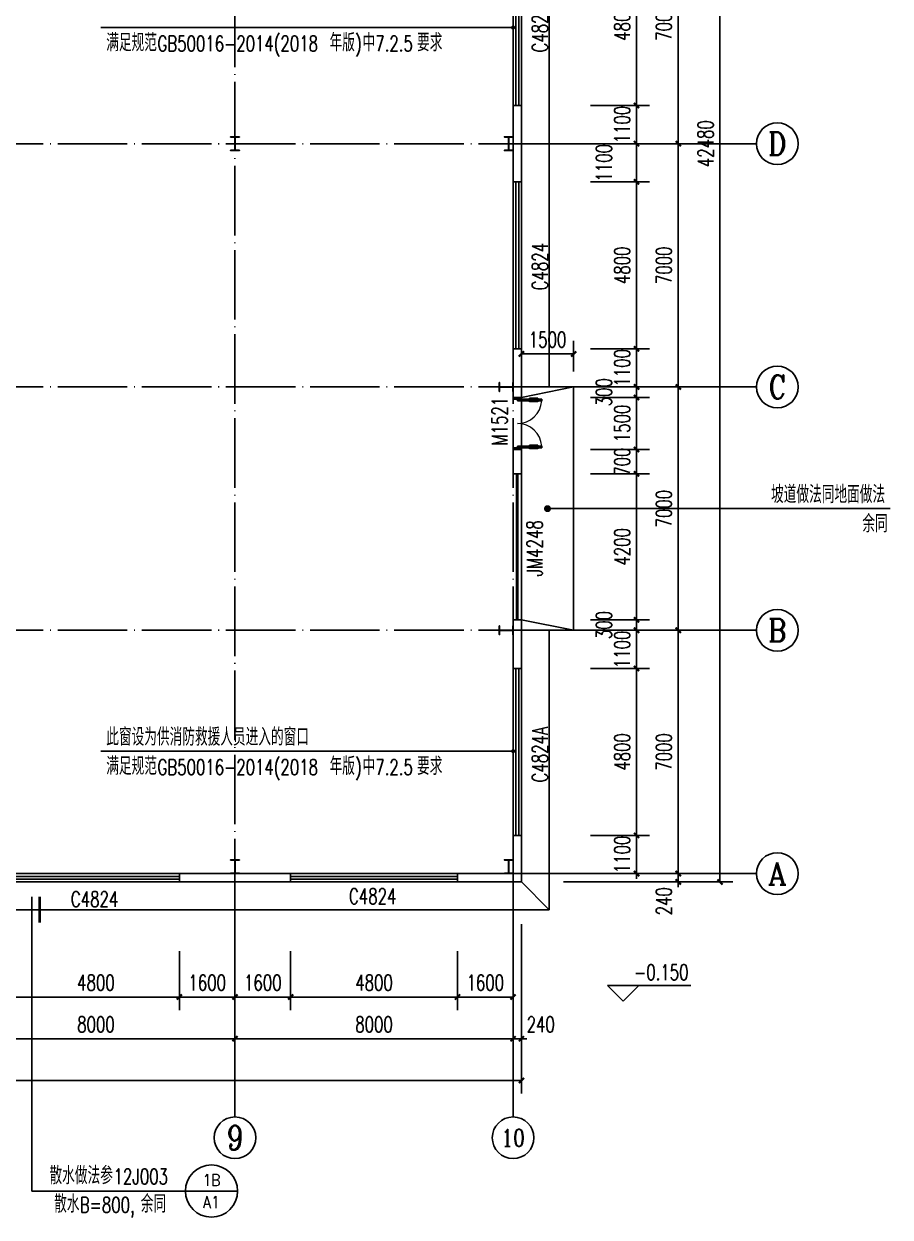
# Model space of a CAD drawing. Extents: x 170967 to 297117, y -33682 to 593582.
# Drawn here: x 251193 to 276111, y 425794 to 460124 of the extents above; entities that cross this region are included whole.
import ezdxf
from ezdxf.enums import TextEntityAlignment as Align

# ---------------------------------------------------------------- set-up
doc = ezdxf.new("R2010")
doc.units = 0
doc.header["$LTSCALE"] = 1000
doc.header["$MEASUREMENT"] = 0
doc.linetypes.add('DASH', pattern=[0.35, 0.25, -0.1])
doc.linetypes.add('DOTE', pattern=[2.42, 2, -0.2, 0.02, -0.2])
doc.layers.get('Defpoints').update_dxf_attribs({"color": 250})
for name, color, linetype in [('0 - 梁柱', 3, 'Continuous'), ('AXIS', 171, 'Continuous'), ('AXIS_TEXT', 7, 'Continuous'), ('DIM_ELEV', 171, 'Continuous'), ('DIM_IDEN', 150, 'Continuous'), ('DIM_LEAD', 171, 'Continuous'), ('DOTE', 14, 'DOTE'), ('GROUND', 150, 'Continuous'), ('PUB_DIM', 171, 'Continuous'), ('PUB_TEXT', 7, 'Continuous'), ('STAIR', 3, 'Continuous'), ('WALL-PARAPET', 6, 'Continuous'), ('WINDOW', 140, 'Continuous'), ('WINDOW_TEXT', 7, 'Continuous')]:
    doc.layers.add(name, color=color, linetype=linetype)
doc.styles.add('_TCH_AXIS', font='COMPLEX', dxfattribs={"bigfont": 'GBCBIG'})
doc.styles.add('_TCH_DIM', font='SIMPLEX', dxfattribs={"bigfont": 'GBCBIG'})
doc.styles.add('_TCH_DIM_T3', font='SIMPLEX', dxfattribs={"width": 0.705882, "bigfont": 'GBCBIG'})
doc.styles.add('_TCH_LABEL', font='COMPLEX', dxfattribs={"bigfont": 'GBCBIG'})
doc.styles.add('_TCH_WINDOW', font='SIMPLEX', dxfattribs={"bigfont": 'GBCBIG'})
doc.styles.add('COMPLEX', font='COMPLEX')
doc.dimstyles.new('_TCH_ARCH&&150', dxfattribs={"dimtxt": 446.25, "dimasz": 150, "dimexe": 375, "dimexo": 450, "dimgap": 189.375, "dimtad": 1, "dimdec": 0, "dimzin": 0, "dimdsep": 46, "dimtxsty": '_TCH_DIM_T3', "dimblk": 'ARCHTICK', "dimcen": 0.09, "dimclrt": 7, "dimazin": 2, "dimtfac": 1, "dimtdec": 0, "dimtix": 1, "dimtmove": 2, "dimatfit": 3, "dimfxl": 0, "dimtolj": 1, "dimtzin": 0, "dimarcsym": 0})

# ---------------------------------------------------------------- blocks, each defined once
blk = doc.blocks.new('A$C670E4FA6')
at = {"layer": '0 - 梁柱'}
h = blk.add_hatch(color=256, dxfattribs=at)
h.paths.add_polyline_path([(125, 0), (0, 0), (0, 12), (120, 12), (120, 200), (125, 200)])
h.paths.add_polyline_path([(250, 0), (125, 0), (125, 200), (130, 200), (130, 12), (250, 12)])
h.paths.add_polyline_path([(250, 388), (130, 388), (130, 200), (125, 200), (125, 400), (250, 400)])
h.paths.add_polyline_path([(125, 200), (120, 200), (120, 388), (0, 388), (0, 400), (125, 400)])
blk.add_lwpolyline([(0, 400), (0, 388), (120, 388), (120, 12), (0, 12), (0, 0), (250, 0), (250, 12), (130, 12), (130, 388), (250, 388), (250, 400)], close=True, dxfattribs=at)
blk = doc.blocks.new('$DorLib2D$00000213')
at = {"color": 0, "linetype": 'DASH', "const_width": 0.02}
blk.add_lwpolyline([(0.5, 0), (-0.5, 0)], dxfattribs=at)
blk = doc.blocks.new('$DorLib2D$00000011')
for p, q in [((-0.467, 0.471), (-0.467, -0.062)), ((-0.467, 0.471), (-0.433, 0.471)), ((-0.433, 0.471), (-0.433, 0.004)), ((0.433, 0.471), (0.433, 0.004)), ((0.467, 0.471), (0.433, 0.471)), ((0.467, 0.471), (0.467, -0.062)), ((-0.483, 0.396), (-0.467, 0.396)), ((-0.483, 0.235), (-0.467, 0.235)), ((-0.417, 0.396), (-0.433, 0.396)), ((-0.417, 0.235), (-0.433, 0.235)), ((0.417, 0.396), (0.433, 0.396)), ((0.417, 0.235), (0.433, 0.235)), ((0.483, 0.396), (0.467, 0.396)), ((0.483, 0.235), (0.467, 0.235)), ((-0.5, 0.004), (-0.433, 0.004)), ((-0.5, 0.004), (-0.5, -0.062)), ((0.5, 0.004), (0.433, 0.004)), ((0.5, 0.004), (0.5, -0.062)), ((-0.5, -0.062), (-0.467, -0.062)), ((0.5, -0.062), (0.467, -0.062))]:
    blk.add_line(p, q)
at = {"lineweight": 13}
for p, q in [((-0.483, 0.396), (-0.483, 0.235)), ((-0.417, 0.396), (-0.417, 0.235)), ((0.417, 0.396), (0.417, 0.235)), ((0.483, 0.396), (0.483, 0.235))]:
    blk.add_line(p, q, dxfattribs=at)
for centre, start, end in [((-0.467, 0.004), 0, 85.904), ((0.467, 0.004), 94.096, 180)]:
    blk.add_arc(centre, 0.467, start, end, dxfattribs=at)
blk = doc.blocks.new('$TCHSYS$WIN2D')
for p, q in [((-0.5, 0.5), (0.5, 0.5)), ((-0.5, 0.5), (-0.5, -0.5)), ((0.5, 0.5), (0.5, -0.5)), ((0.5, 0.1667), (-0.5, 0.1667)), ((0.5, -0.1667), (-0.5, -0.1667)), ((-0.5, -0.5), (0.5, -0.5))]:
    blk.add_line(p, q)
blk = doc.blocks.new('_AXISO')
blk.add_circle((0, 0), 0.5)
at = {"layer": 'AXIS_TEXT', "style": 'COMPLEX', "width": 1.041667}
blk.add_attdef('A', text='', height=0.56, dxfattribs=at).set_placement((-0.25, -0.28), (0.25, -0.28), align=Align.FIT)
blk = doc.blocks.new('_ArchTick')
at = {"color": 0, "linetype": 'ByBlock', "const_width": 0.4}
blk.add_lwpolyline([(-0.5, -0.5), (0.5, 0.5)], dxfattribs=at)
blk = doc.blocks.new('*D57')
at = {"layer": 'AXIS', "color": 0, "lineweight": -2}
for p, q in [((193026, 434227), (193026, 429352)), ((265506, 434227), (265506, 429352)), ((193026, 429727), (265506, 429727))]:
    blk.add_line(p, q, dxfattribs=at)
at = {"layer": 'Defpoints', "color": 0}
for p in [(193026, 434677), (265506, 434677), (265506, 429727)]:
    blk.add_point(p, dxfattribs=at)
at = {"layer": 'AXIS', "color": 0, "lineweight": -2, "xscale": 150, "yscale": 150, "zscale": 150, "rotation": 180}
blk.add_blockref('_ArchTick', (193026, 429727), dxfattribs=at)
at = {"layer": 'AXIS', "color": 0, "lineweight": -2, "xscale": 150, "yscale": 150, "zscale": 150}
blk.add_blockref('_ArchTick', (265506, 429727), dxfattribs=at)
at = {"layer": 'AXIS', "color": 7, "insert": (229266, 430140), "char_height": 446.2, "attachment_point": 5, "style": '_TCH_DIM_T3'}
blk.add_mtext('\\A1;72480', dxfattribs=at)
blk = doc.blocks.new('*D66')
at = {"layer": 'AXIS', "color": 0, "lineweight": -2}
for p, q in [((249266, 434227), (249266, 430552)), ((257266, 434227), (257266, 430552)), ((249266, 430927), (257266, 430927))]:
    blk.add_line(p, q, dxfattribs=at)
at = {"layer": 'Defpoints', "color": 0}
for p in [(249266, 434677), (257266, 434677), (257266, 430927)]:
    blk.add_point(p, dxfattribs=at)
at = {"layer": 'AXIS', "color": 0, "lineweight": -2, "xscale": 150, "yscale": 150, "zscale": 150, "rotation": 180}
blk.add_blockref('_ArchTick', (249266, 430927), dxfattribs=at)
at = {"layer": 'AXIS', "color": 0, "lineweight": -2, "xscale": 150, "yscale": 150, "zscale": 150}
blk.add_blockref('_ArchTick', (257266, 430927), dxfattribs=at)
at = {"layer": 'AXIS', "color": 7, "insert": (253266, 431340), "char_height": 446.2, "attachment_point": 5, "style": '_TCH_DIM_T3'}
blk.add_mtext('\\A1;8000', dxfattribs=at)
blk = doc.blocks.new('*D67')
at = {"layer": 'AXIS', "color": 0, "lineweight": -2}
for p, q in [((257266, 434227), (257266, 430552)), ((265266, 434227), (265266, 430552)), ((257266, 430927), (265266, 430927))]:
    blk.add_line(p, q, dxfattribs=at)
at = {"layer": 'Defpoints', "color": 0}
for p in [(257266, 434677), (265266, 434677), (265266, 430927)]:
    blk.add_point(p, dxfattribs=at)
at = {"layer": 'AXIS', "color": 0, "lineweight": -2, "xscale": 150, "yscale": 150, "zscale": 150, "rotation": 180}
blk.add_blockref('_ArchTick', (257266, 430927), dxfattribs=at)
at = {"layer": 'AXIS', "color": 0, "lineweight": -2, "xscale": 150, "yscale": 150, "zscale": 150}
blk.add_blockref('_ArchTick', (265266, 430927), dxfattribs=at)
at = {"layer": 'AXIS', "color": 7, "insert": (261266, 431340), "char_height": 446.2, "attachment_point": 5, "style": '_TCH_DIM_T3'}
blk.add_mtext('\\A1;8000', dxfattribs=at)
blk = doc.blocks.new('*D68')
at = {"layer": 'AXIS', "color": 0, "lineweight": -2}
for p, q in [((265266, 434227), (265266, 430552)), ((265506, 434227), (265506, 430552)), ((265266, 430927), (265116, 430927)), ((265266, 430927), (265506, 430927)), ((265506, 430927), (265656, 430927))]:
    blk.add_line(p, q, dxfattribs=at)
at = {"layer": 'Defpoints', "color": 0}
for p in [(265266, 434677), (265506, 434677), (265506, 430927)]:
    blk.add_point(p, dxfattribs=at)
at = {"layer": 'AXIS', "color": 0, "lineweight": -2, "xscale": 150, "yscale": 150, "zscale": 150}
blk.add_blockref('_ArchTick', (265266, 430927), dxfattribs=at)
at = {"layer": 'AXIS', "color": 0, "lineweight": -2, "xscale": 150, "yscale": 150, "zscale": 150, "rotation": 180}
blk.add_blockref('_ArchTick', (265506, 430927), dxfattribs=at)
at = {"layer": 'AXIS', "color": 7, "insert": (266061, 431340), "char_height": 446.2, "attachment_point": 5, "style": '_TCH_DIM_T3'}
blk.add_mtext('\\A1;240', dxfattribs=at)
blk = doc.blocks.new('*D92')
at = {"layer": 'AXIS', "color": 0, "lineweight": -2}
for p, q in [((266716, 477917), (271591, 477917)), ((271216, 435437), (271216, 477917)), ((266716, 435437), (271591, 435437))]:
    blk.add_line(p, q, dxfattribs=at)
at = {"layer": 'Defpoints', "color": 0}
for p in [(266266, 477917), (271216, 477917), (266266, 435437)]:
    blk.add_point(p, dxfattribs=at)
at = {"layer": 'AXIS', "color": 0, "lineweight": -2, "xscale": 150, "yscale": 150, "zscale": 150}
for p, rotation in [((271216, 477917), 90), ((271216, 435437), 270)]:
    blk.add_blockref('_ArchTick', p, dxfattribs=dict(at, rotation=rotation))
at = {"layer": 'AXIS', "color": 7, "insert": (270803, 456677), "char_height": 446.2, "attachment_point": 5, "rotation": 90, "style": '_TCH_DIM_T3'}
blk.add_mtext('\\A1;42480', dxfattribs=at)
blk = doc.blocks.new('*D93')
at = {"layer": 'AXIS', "color": 0, "lineweight": -2}
for p, q in [((266716, 435677), (270391, 435677)), ((270016, 435677), (270016, 435827)), ((270016, 435437), (270016, 435677)), ((266716, 435437), (270391, 435437)), ((270016, 435437), (270016, 435287))]:
    blk.add_line(p, q, dxfattribs=at)
at = {"layer": 'Defpoints', "color": 0}
for p in [(266266, 435677), (270016, 435677), (266266, 435437)]:
    blk.add_point(p, dxfattribs=at)
at = {"layer": 'AXIS', "color": 0, "lineweight": -2, "xscale": 150, "yscale": 150, "zscale": 150}
for p, rotation in [((270016, 435677), 270), ((270016, 435437), 90)]:
    blk.add_blockref('_ArchTick', p, dxfattribs=dict(at, rotation=rotation))
at = {"layer": 'AXIS', "color": 7, "insert": (269603, 434882), "char_height": 446.2, "attachment_point": 5, "rotation": 90, "style": '_TCH_DIM_T3'}
blk.add_mtext('\\A1;240', dxfattribs=at)
blk = doc.blocks.new('*D94')
at = {"layer": 'AXIS', "color": 0, "lineweight": -2}
for p, q in [((266716, 442677), (270391, 442677)), ((270016, 435677), (270016, 442677)), ((266716, 435677), (270391, 435677))]:
    blk.add_line(p, q, dxfattribs=at)
at = {"layer": 'Defpoints', "color": 0}
for p in [(266266, 442677), (270016, 442677), (266266, 435677)]:
    blk.add_point(p, dxfattribs=at)
at = {"layer": 'AXIS', "color": 0, "lineweight": -2, "xscale": 150, "yscale": 150, "zscale": 150}
for p, rotation in [((270016, 442677), 90), ((270016, 435677), 270)]:
    blk.add_blockref('_ArchTick', p, dxfattribs=dict(at, rotation=rotation))
at = {"layer": 'AXIS', "color": 7, "insert": (269603, 439177), "char_height": 446.2, "attachment_point": 5, "rotation": 90, "style": '_TCH_DIM_T3'}
blk.add_mtext('\\A1;7000', dxfattribs=at)
blk = doc.blocks.new('*D95')
at = {"layer": 'AXIS', "color": 0, "lineweight": -2}
for p, q in [((266716, 449677), (270391, 449677)), ((270016, 442677), (270016, 449677)), ((266716, 442677), (270391, 442677))]:
    blk.add_line(p, q, dxfattribs=at)
at = {"layer": 'Defpoints', "color": 0}
for p in [(266266, 449677), (270016, 449677), (266266, 442677)]:
    blk.add_point(p, dxfattribs=at)
at = {"layer": 'AXIS', "color": 0, "lineweight": -2, "xscale": 150, "yscale": 150, "zscale": 150}
for p, rotation in [((270016, 449677), 90), ((270016, 442677), 270)]:
    blk.add_blockref('_ArchTick', p, dxfattribs=dict(at, rotation=rotation))
at = {"layer": 'AXIS', "color": 7, "insert": (269603, 446177), "char_height": 446.2, "attachment_point": 5, "rotation": 90, "style": '_TCH_DIM_T3'}
blk.add_mtext('\\A1;7000', dxfattribs=at)
blk = doc.blocks.new('*D96')
at = {"layer": 'AXIS', "color": 0, "lineweight": -2}
for p, q in [((266716, 456677), (270391, 456677)), ((270016, 449677), (270016, 456677)), ((266716, 449677), (270391, 449677))]:
    blk.add_line(p, q, dxfattribs=at)
at = {"layer": 'Defpoints', "color": 0}
for p in [(266266, 456677), (270016, 456677), (266266, 449677)]:
    blk.add_point(p, dxfattribs=at)
at = {"layer": 'AXIS', "color": 0, "lineweight": -2, "xscale": 150, "yscale": 150, "zscale": 150}
for p, rotation in [((270016, 456677), 90), ((270016, 449677), 270)]:
    blk.add_blockref('_ArchTick', p, dxfattribs=dict(at, rotation=rotation))
at = {"layer": 'AXIS', "color": 7, "insert": (269603, 453177), "char_height": 446.2, "attachment_point": 5, "rotation": 90, "style": '_TCH_DIM_T3'}
blk.add_mtext('\\A1;7000', dxfattribs=at)
blk = doc.blocks.new('*D97')
at = {"layer": 'AXIS', "color": 0, "lineweight": -2}
for p, q in [((266716, 463677), (270391, 463677)), ((270016, 456677), (270016, 463677)), ((266716, 456677), (270391, 456677))]:
    blk.add_line(p, q, dxfattribs=at)
at = {"layer": 'Defpoints', "color": 0}
for p in [(266266, 463677), (270016, 463677), (266266, 456677)]:
    blk.add_point(p, dxfattribs=at)
at = {"layer": 'AXIS', "color": 0, "lineweight": -2, "xscale": 150, "yscale": 150, "zscale": 150}
for p, rotation in [((270016, 463677), 90), ((270016, 456677), 270)]:
    blk.add_blockref('_ArchTick', p, dxfattribs=dict(at, rotation=rotation))
at = {"layer": 'AXIS', "color": 7, "insert": (269603, 460177), "char_height": 446.2, "attachment_point": 5, "rotation": 90, "style": '_TCH_DIM_T3'}
blk.add_mtext('\\A1;7000', dxfattribs=at)
blk = doc.blocks.new('*D132')
at = {"layer": 'Defpoints', "color": 0}
for p in [(263666, 433897), (265266, 433897), (265266, 432127)]:
    blk.add_point(p, dxfattribs=at)
at = {"layer": 'PUB_DIM', "color": 0, "lineweight": -2}
for p, q in [((263666, 433447), (263666, 431752)), ((265266, 433447), (265266, 431752)), ((263666, 432127), (265266, 432127))]:
    blk.add_line(p, q, dxfattribs=at)
at = {"layer": 'PUB_DIM', "color": 0, "lineweight": -2, "xscale": 150, "yscale": 150, "zscale": 150, "rotation": 180}
blk.add_blockref('_ArchTick', (263666, 432127), dxfattribs=at)
at = {"layer": 'PUB_DIM', "color": 0, "lineweight": -2, "xscale": 150, "yscale": 150, "zscale": 150}
blk.add_blockref('_ArchTick', (265266, 432127), dxfattribs=at)
at = {"layer": 'PUB_DIM', "color": 7, "insert": (264466, 432540), "char_height": 446.2, "attachment_point": 5, "style": '_TCH_DIM_T3'}
blk.add_mtext('\\A1;1600', dxfattribs=at)
blk = doc.blocks.new('*D133')
at = {"layer": 'Defpoints', "color": 0}
for p in [(258866, 433897), (263666, 433897), (263666, 432127)]:
    blk.add_point(p, dxfattribs=at)
at = {"layer": 'PUB_DIM', "color": 0, "lineweight": -2}
for p, q in [((258866, 433447), (258866, 431752)), ((263666, 433447), (263666, 431752)), ((258866, 432127), (263666, 432127))]:
    blk.add_line(p, q, dxfattribs=at)
at = {"layer": 'PUB_DIM', "color": 0, "lineweight": -2, "xscale": 150, "yscale": 150, "zscale": 150, "rotation": 180}
blk.add_blockref('_ArchTick', (258866, 432127), dxfattribs=at)
at = {"layer": 'PUB_DIM', "color": 0, "lineweight": -2, "xscale": 150, "yscale": 150, "zscale": 150}
blk.add_blockref('_ArchTick', (263666, 432127), dxfattribs=at)
at = {"layer": 'PUB_DIM', "color": 7, "insert": (261266, 432540), "char_height": 446.2, "attachment_point": 5, "style": '_TCH_DIM_T3'}
blk.add_mtext('\\A1;4800', dxfattribs=at)
blk = doc.blocks.new('*D134')
at = {"layer": 'Defpoints', "color": 0}
for p in [(257266, 433897), (258866, 433897), (258866, 432127)]:
    blk.add_point(p, dxfattribs=at)
at = {"layer": 'PUB_DIM', "color": 0, "lineweight": -2}
for p, q in [((257266, 433447), (257266, 431752)), ((258866, 433447), (258866, 431752)), ((257266, 432127), (258866, 432127))]:
    blk.add_line(p, q, dxfattribs=at)
at = {"layer": 'PUB_DIM', "color": 0, "lineweight": -2, "xscale": 150, "yscale": 150, "zscale": 150, "rotation": 180}
blk.add_blockref('_ArchTick', (257266, 432127), dxfattribs=at)
at = {"layer": 'PUB_DIM', "color": 0, "lineweight": -2, "xscale": 150, "yscale": 150, "zscale": 150}
blk.add_blockref('_ArchTick', (258866, 432127), dxfattribs=at)
at = {"layer": 'PUB_DIM', "color": 7, "insert": (258066, 432540), "char_height": 446.2, "attachment_point": 5, "style": '_TCH_DIM_T3'}
blk.add_mtext('\\A1;1600', dxfattribs=at)
blk = doc.blocks.new('*D135')
at = {"layer": 'Defpoints', "color": 0}
for p in [(255666, 433897), (257266, 433897), (257266, 432127)]:
    blk.add_point(p, dxfattribs=at)
at = {"layer": 'PUB_DIM', "color": 0, "lineweight": -2}
for p, q in [((255666, 433447), (255666, 431752)), ((257266, 433447), (257266, 431752)), ((255666, 432127), (257266, 432127))]:
    blk.add_line(p, q, dxfattribs=at)
at = {"layer": 'PUB_DIM', "color": 0, "lineweight": -2, "xscale": 150, "yscale": 150, "zscale": 150, "rotation": 180}
blk.add_blockref('_ArchTick', (255666, 432127), dxfattribs=at)
at = {"layer": 'PUB_DIM', "color": 0, "lineweight": -2, "xscale": 150, "yscale": 150, "zscale": 150}
blk.add_blockref('_ArchTick', (257266, 432127), dxfattribs=at)
at = {"layer": 'PUB_DIM', "color": 7, "insert": (256466, 432540), "char_height": 446.2, "attachment_point": 5, "style": '_TCH_DIM_T3'}
blk.add_mtext('\\A1;1600', dxfattribs=at)
blk = doc.blocks.new('*D136')
at = {"layer": 'Defpoints', "color": 0}
for p in [(250866, 433897), (255666, 433897), (255666, 432127)]:
    blk.add_point(p, dxfattribs=at)
at = {"layer": 'PUB_DIM', "color": 0, "lineweight": -2}
for p, q in [((250866, 433447), (250866, 431752)), ((255666, 433447), (255666, 431752)), ((250866, 432127), (255666, 432127))]:
    blk.add_line(p, q, dxfattribs=at)
at = {"layer": 'PUB_DIM', "color": 0, "lineweight": -2, "xscale": 150, "yscale": 150, "zscale": 150, "rotation": 180}
blk.add_blockref('_ArchTick', (250866, 432127), dxfattribs=at)
at = {"layer": 'PUB_DIM', "color": 0, "lineweight": -2, "xscale": 150, "yscale": 150, "zscale": 150}
blk.add_blockref('_ArchTick', (255666, 432127), dxfattribs=at)
at = {"layer": 'PUB_DIM', "color": 7, "insert": (253266, 432540), "char_height": 446.2, "attachment_point": 5, "style": '_TCH_DIM_T3'}
blk.add_mtext('\\A1;4800', dxfattribs=at)
blk = doc.blocks.new('*D166')
at = {"layer": 'Defpoints', "color": 0}
for p in [(267046, 462577), (268816, 462577), (267046, 457777)]:
    blk.add_point(p, dxfattribs=at)
at = {"layer": 'PUB_DIM', "color": 0, "lineweight": -2}
for p, q in [((267496, 462577), (269191, 462577)), ((268816, 457777), (268816, 462577)), ((267496, 457777), (269191, 457777))]:
    blk.add_line(p, q, dxfattribs=at)
at = {"layer": 'PUB_DIM', "color": 0, "lineweight": -2, "xscale": 150, "yscale": 150, "zscale": 150}
for p, rotation in [((268816, 462577), 90), ((268816, 457777), 270)]:
    blk.add_blockref('_ArchTick', p, dxfattribs=dict(at, rotation=rotation))
at = {"layer": 'PUB_DIM', "color": 7, "insert": (268403, 460177), "char_height": 446.2, "attachment_point": 5, "rotation": 90, "style": '_TCH_DIM_T3'}
blk.add_mtext('\\A1;4800', dxfattribs=at)
blk = doc.blocks.new('*D167')
at = {"layer": 'Defpoints', "color": 0}
for p in [(267046, 457777), (268816, 457777), (267046, 456677)]:
    blk.add_point(p, dxfattribs=at)
at = {"layer": 'PUB_DIM', "color": 0, "lineweight": -2}
for p, q in [((267496, 457777), (269191, 457777)), ((268816, 457777), (268816, 457927)), ((268816, 456677), (268816, 457777)), ((267496, 456677), (269191, 456677)), ((268816, 456677), (268816, 456527))]:
    blk.add_line(p, q, dxfattribs=at)
at = {"layer": 'PUB_DIM', "color": 0, "lineweight": -2, "xscale": 150, "yscale": 150, "zscale": 150}
for p, rotation in [((268816, 457777), 270), ((268816, 456677), 90)]:
    blk.add_blockref('_ArchTick', p, dxfattribs=dict(at, rotation=rotation))
at = {"layer": 'PUB_DIM', "color": 7, "insert": (268403, 457227), "char_height": 446.2, "attachment_point": 5, "rotation": 90, "style": '_TCH_DIM_T3'}
blk.add_mtext('\\A1;1100', dxfattribs=at)
blk = doc.blocks.new('*D168')
at = {"layer": 'Defpoints', "color": 0}
for p in [(267046, 456677), (268816, 456677), (267046, 455577)]:
    blk.add_point(p, dxfattribs=at)
at = {"layer": 'PUB_DIM', "color": 0, "lineweight": -2}
for p, q in [((267496, 456677), (269191, 456677)), ((268816, 455577), (268816, 456677)), ((267496, 455577), (269191, 455577))]:
    blk.add_line(p, q, dxfattribs=at)
at = {"layer": 'PUB_DIM', "color": 0, "lineweight": -2, "xscale": 150, "yscale": 150, "zscale": 150}
for p, rotation in [((268816, 456677), 90), ((268816, 455577), 270)]:
    blk.add_blockref('_ArchTick', p, dxfattribs=dict(at, rotation=rotation))
at = {"layer": 'PUB_DIM', "color": 7, "insert": (267878, 456127), "char_height": 446.2, "attachment_point": 5, "rotation": 90, "style": '_TCH_DIM_T3'}
blk.add_mtext('\\A1;1100', dxfattribs=at)
blk = doc.blocks.new('*D169')
at = {"layer": 'Defpoints', "color": 0}
for p in [(267046, 455577), (268816, 455577), (267046, 450777)]:
    blk.add_point(p, dxfattribs=at)
at = {"layer": 'PUB_DIM', "color": 0, "lineweight": -2}
for p, q in [((267496, 455577), (269191, 455577)), ((268816, 450777), (268816, 455577)), ((267496, 450777), (269191, 450777))]:
    blk.add_line(p, q, dxfattribs=at)
at = {"layer": 'PUB_DIM', "color": 0, "lineweight": -2, "xscale": 150, "yscale": 150, "zscale": 150}
for p, rotation in [((268816, 455577), 90), ((268816, 450777), 270)]:
    blk.add_blockref('_ArchTick', p, dxfattribs=dict(at, rotation=rotation))
at = {"layer": 'PUB_DIM', "color": 7, "insert": (268403, 453177), "char_height": 446.2, "attachment_point": 5, "rotation": 90, "style": '_TCH_DIM_T3'}
blk.add_mtext('\\A1;4800', dxfattribs=at)
blk = doc.blocks.new('*D170')
at = {"layer": 'Defpoints', "color": 0}
for p in [(267046, 450777), (268816, 450777), (267046, 449677)]:
    blk.add_point(p, dxfattribs=at)
at = {"layer": 'PUB_DIM', "color": 0, "lineweight": -2}
for p, q in [((267496, 450777), (269191, 450777)), ((268816, 450777), (268816, 450927)), ((268816, 449677), (268816, 450777)), ((267496, 449677), (269191, 449677)), ((268816, 449677), (268816, 449527))]:
    blk.add_line(p, q, dxfattribs=at)
at = {"layer": 'PUB_DIM', "color": 0, "lineweight": -2, "xscale": 150, "yscale": 150, "zscale": 150}
for p, rotation in [((268816, 450777), 270), ((268816, 449677), 90)]:
    blk.add_blockref('_ArchTick', p, dxfattribs=dict(at, rotation=rotation))
at = {"layer": 'PUB_DIM', "color": 7, "insert": (268403, 450227), "char_height": 446.2, "attachment_point": 5, "rotation": 90, "style": '_TCH_DIM_T3'}
blk.add_mtext('\\A1;1100', dxfattribs=at)
blk = doc.blocks.new('*D171')
at = {"layer": 'Defpoints', "color": 0}
for p in [(267046, 449677), (268816, 449677), (267046, 449377)]:
    blk.add_point(p, dxfattribs=at)
at = {"layer": 'PUB_DIM', "color": 0, "lineweight": -2}
for p, q in [((268816, 449677), (268816, 449827)), ((267496, 449677), (269191, 449677)), ((268816, 449377), (268816, 449677)), ((267496, 449377), (269191, 449377)), ((268816, 449377), (268816, 449227))]:
    blk.add_line(p, q, dxfattribs=at)
at = {"layer": 'PUB_DIM', "color": 0, "lineweight": -2, "xscale": 150, "yscale": 150, "zscale": 150}
for p, rotation in [((268816, 449677), 270), ((268816, 449377), 90)]:
    blk.add_blockref('_ArchTick', p, dxfattribs=dict(at, rotation=rotation))
at = {"layer": 'PUB_DIM', "color": 7, "insert": (267878, 449527), "char_height": 446.2, "attachment_point": 5, "rotation": 90, "style": '_TCH_DIM_T3'}
blk.add_mtext('\\A1;300', dxfattribs=at)
blk = doc.blocks.new('*D172')
at = {"layer": 'Defpoints', "color": 0}
for p in [(267046, 449377), (268816, 449377), (267046, 447877)]:
    blk.add_point(p, dxfattribs=at)
at = {"layer": 'PUB_DIM', "color": 0, "lineweight": -2}
for p, q in [((267496, 449377), (269191, 449377)), ((268816, 447877), (268816, 449377)), ((267496, 447877), (269191, 447877))]:
    blk.add_line(p, q, dxfattribs=at)
at = {"layer": 'PUB_DIM', "color": 0, "lineweight": -2, "xscale": 150, "yscale": 150, "zscale": 150}
for p, rotation in [((268816, 449377), 90), ((268816, 447877), 270)]:
    blk.add_blockref('_ArchTick', p, dxfattribs=dict(at, rotation=rotation))
at = {"layer": 'PUB_DIM', "color": 7, "insert": (268403, 448627), "char_height": 446.2, "attachment_point": 5, "rotation": 90, "style": '_TCH_DIM_T3'}
blk.add_mtext('\\A1;1500', dxfattribs=at)
blk = doc.blocks.new('*D173')
at = {"layer": 'Defpoints', "color": 0}
for p in [(267046, 447877), (268816, 447877), (267046, 447177)]:
    blk.add_point(p, dxfattribs=at)
at = {"layer": 'PUB_DIM', "color": 0, "lineweight": -2}
for p, q in [((268816, 447877), (268816, 448027)), ((267496, 447877), (269191, 447877)), ((268816, 447177), (268816, 447877)), ((267496, 447177), (269191, 447177)), ((268816, 447177), (268816, 447027))]:
    blk.add_line(p, q, dxfattribs=at)
at = {"layer": 'PUB_DIM', "color": 0, "lineweight": -2, "xscale": 150, "yscale": 150, "zscale": 150}
for p, rotation in [((268816, 447877), 270), ((268816, 447177), 90)]:
    blk.add_blockref('_ArchTick', p, dxfattribs=dict(at, rotation=rotation))
at = {"layer": 'PUB_DIM', "color": 7, "insert": (268403, 447527), "char_height": 446.2, "attachment_point": 5, "rotation": 90, "style": '_TCH_DIM_T3'}
blk.add_mtext('\\A1;700', dxfattribs=at)
blk = doc.blocks.new('*D174')
at = {"layer": 'Defpoints', "color": 0}
for p in [(267046, 447177), (268816, 447177), (267046, 442977)]:
    blk.add_point(p, dxfattribs=at)
at = {"layer": 'PUB_DIM', "color": 0, "lineweight": -2}
for p, q in [((267496, 447177), (269191, 447177)), ((268816, 442977), (268816, 447177)), ((267496, 442977), (269191, 442977))]:
    blk.add_line(p, q, dxfattribs=at)
at = {"layer": 'PUB_DIM', "color": 0, "lineweight": -2, "xscale": 150, "yscale": 150, "zscale": 150}
for p, rotation in [((268816, 447177), 90), ((268816, 442977), 270)]:
    blk.add_blockref('_ArchTick', p, dxfattribs=dict(at, rotation=rotation))
at = {"layer": 'PUB_DIM', "color": 7, "insert": (268403, 445077), "char_height": 446.2, "attachment_point": 5, "rotation": 90, "style": '_TCH_DIM_T3'}
blk.add_mtext('\\A1;4200', dxfattribs=at)
blk = doc.blocks.new('*D175')
at = {"layer": 'Defpoints', "color": 0}
for p in [(267046, 442977), (268816, 442977), (267046, 442677)]:
    blk.add_point(p, dxfattribs=at)
at = {"layer": 'PUB_DIM', "color": 0, "lineweight": -2}
for p, q in [((267496, 442977), (269191, 442977)), ((268816, 442977), (268816, 443127)), ((268816, 442677), (268816, 442977)), ((267496, 442677), (269191, 442677)), ((268816, 442677), (268816, 442527))]:
    blk.add_line(p, q, dxfattribs=at)
at = {"layer": 'PUB_DIM', "color": 0, "lineweight": -2, "xscale": 150, "yscale": 150, "zscale": 150}
for p, rotation in [((268816, 442977), 270), ((268816, 442677), 90)]:
    blk.add_blockref('_ArchTick', p, dxfattribs=dict(at, rotation=rotation))
at = {"layer": 'PUB_DIM', "color": 7, "insert": (267878, 442827), "char_height": 446.2, "attachment_point": 5, "rotation": 90, "style": '_TCH_DIM_T3'}
blk.add_mtext('\\A1;300', dxfattribs=at)
blk = doc.blocks.new('*D176')
at = {"layer": 'Defpoints', "color": 0}
for p in [(267046, 442677), (268816, 442677), (267046, 441577)]:
    blk.add_point(p, dxfattribs=at)
at = {"layer": 'PUB_DIM', "color": 0, "lineweight": -2}
for p, q in [((267496, 442677), (269191, 442677)), ((268816, 442677), (268816, 442827)), ((268816, 441577), (268816, 442677)), ((267496, 441577), (269191, 441577)), ((268816, 441577), (268816, 441427))]:
    blk.add_line(p, q, dxfattribs=at)
at = {"layer": 'PUB_DIM', "color": 0, "lineweight": -2, "xscale": 150, "yscale": 150, "zscale": 150}
for p, rotation in [((268816, 442677), 270), ((268816, 441577), 90)]:
    blk.add_blockref('_ArchTick', p, dxfattribs=dict(at, rotation=rotation))
at = {"layer": 'PUB_DIM', "color": 7, "insert": (268403, 442127), "char_height": 446.2, "attachment_point": 5, "rotation": 90, "style": '_TCH_DIM_T3'}
blk.add_mtext('\\A1;1100', dxfattribs=at)
blk = doc.blocks.new('*D177')
at = {"layer": 'Defpoints', "color": 0}
for p in [(267046, 441577), (268816, 441577), (267046, 436777)]:
    blk.add_point(p, dxfattribs=at)
at = {"layer": 'PUB_DIM', "color": 0, "lineweight": -2}
for p, q in [((267496, 441577), (269191, 441577)), ((268816, 436777), (268816, 441577)), ((267496, 436777), (269191, 436777))]:
    blk.add_line(p, q, dxfattribs=at)
at = {"layer": 'PUB_DIM', "color": 0, "lineweight": -2, "xscale": 150, "yscale": 150, "zscale": 150}
for p, rotation in [((268816, 441577), 90), ((268816, 436777), 270)]:
    blk.add_blockref('_ArchTick', p, dxfattribs=dict(at, rotation=rotation))
at = {"layer": 'PUB_DIM', "color": 7, "insert": (268403, 439177), "char_height": 446.2, "attachment_point": 5, "rotation": 90, "style": '_TCH_DIM_T3'}
blk.add_mtext('\\A1;4800', dxfattribs=at)
blk = doc.blocks.new('*D178')
at = {"layer": 'Defpoints', "color": 0}
for p in [(267046, 436777), (268816, 436777), (267046, 435677)]:
    blk.add_point(p, dxfattribs=at)
at = {"layer": 'PUB_DIM', "color": 0, "lineweight": -2}
for p, q in [((267496, 436777), (269191, 436777)), ((268816, 436777), (268816, 436927)), ((268816, 435677), (268816, 436777)), ((267496, 435677), (269191, 435677)), ((268816, 435677), (268816, 435527))]:
    blk.add_line(p, q, dxfattribs=at)
at = {"layer": 'PUB_DIM', "color": 0, "lineweight": -2, "xscale": 150, "yscale": 150, "zscale": 150}
for p, rotation in [((268816, 436777), 270), ((268816, 435677), 90)]:
    blk.add_blockref('_ArchTick', p, dxfattribs=dict(at, rotation=rotation))
at = {"layer": 'PUB_DIM', "color": 7, "insert": (268403, 436227), "char_height": 446.2, "attachment_point": 5, "rotation": 90, "style": '_TCH_DIM_T3'}
blk.add_mtext('\\A1;1100', dxfattribs=at)
blk = doc.blocks.new('*D297')
at = {"layer": 'Defpoints', "color": 0}
for p in [(267006, 450627), (265506, 449677), (267006, 449677)]:
    blk.add_point(p, dxfattribs=at)
at = {"layer": 'PUB_DIM', "color": 0, "lineweight": -2}
for p, q in [((265506, 450127), (265506, 451002)), ((267006, 450127), (267006, 451002)), ((265506, 450627), (267006, 450627))]:
    blk.add_line(p, q, dxfattribs=at)
at = {"layer": 'PUB_DIM', "color": 0, "lineweight": -2, "xscale": 150, "yscale": 150, "zscale": 150, "rotation": 180}
blk.add_blockref('_ArchTick', (265506, 450627), dxfattribs=at)
at = {"layer": 'PUB_DIM', "color": 0, "lineweight": -2, "xscale": 150, "yscale": 150, "zscale": 150}
blk.add_blockref('_ArchTick', (267006, 450627), dxfattribs=at)
at = {"layer": 'PUB_DIM', "color": 7, "insert": (266256, 451040), "char_height": 446.2, "attachment_point": 5, "style": '_TCH_DIM_T3'}
blk.add_mtext('\\A1;1500', dxfattribs=at)

msp = doc.modelspace()

# ---------------------------------------------------------------- linework, layer by layer
at = {"layer": 'AXIS'}
for p, q in [((266265.9, 456677), (272265.9, 456677)), ((266265.9, 449677), (272265.9, 449677)), ((266265.9, 442677), (272265.9, 442677)), ((266265.9, 435677), (272265.9, 435677)), ((257265.9, 434677), (257265.9, 428677)), ((265265.9, 434677), (265265.9, 428677))]:
    msp.add_line(p, q, dxfattribs=at)
at = {"layer": 'DIM_ELEV'}
for p, q in [((268431.2, 432008.3), (267981.2, 432458.3)), ((267981.2, 432458.3), (270380.7, 432458.3)), ((268431.2, 432008.3), (268881.2, 432458.3))]:
    msp.add_line(p, q, dxfattribs=at)
at = {"layer": 'DIM_IDEN'}
for p, q in [((251423.7, 435012), (251423.7, 426543.9)), ((251423.7, 426543.9), (255839.4, 426543.9)), ((257339.4, 426543.9), (255839.4, 426543.9))]:
    msp.add_line(p, q, dxfattribs=at)
at = {"layer": 'DIM_IDEN', "const_width": 75}
msp.add_lwpolyline([(251648.7, 435012), (251648.7, 434262)], dxfattribs=at)
at = {"layer": 'DIM_IDEN'}
msp.add_circle((256589.4, 426543.9), 750, dxfattribs=at)
at = {"layer": 'DIM_LEAD'}
for p, q in [((263404.3, 460016.5), (253404.3, 460016.5)), ((265265.9, 460016.5), (263404.3, 460016.5)), ((266255.9, 446177), (272511.2, 446177)), ((272511.2, 446177), (276111, 446177)), ((263404.3, 439199.6), (253404.3, 439199.6)), ((265265.9, 439199.6), (263404.3, 439199.6))]:
    msp.add_line(p, q, dxfattribs=at)
for points, const_width in [([(265295.9, 460016.5, 1), (265235.9, 460016.5, 1)], 60), ([(266205.9, 446177, 1), (266305.9, 446177, 1)], 100), ([(265295.9, 439199.6, 1), (265235.9, 439199.6, 1)], 60)]:
    msp.add_lwpolyline(points, format="xyb", close=True, dxfattribs=dict(at, const_width=const_width))
at = {"layer": 'DOTE'}
for p, q in [((257265.9, 434677), (257265.9, 478677)), ((265265.9, 434677), (265265.9, 478677)), ((266265.9, 456677), (192265.9, 456677)), ((266265.9, 449677), (192265.9, 449677)), ((266265.9, 442677), (192265.9, 442677)), ((266265.9, 435677), (192265.9, 435677))]:
    msp.add_line(p, q, dxfattribs=at)
at = {"layer": 'GROUND'}
for p, q in [((265505.9, 449677), (265505.9, 463677)), ((266305.9, 449677), (266305.9, 463677)), ((265505.9, 435437), (265505.9, 442677)), ((266305.9, 434637), (266305.9, 442677)), ((193025.9, 435437), (265505.9, 435437)), ((265505.9, 435437), (266305.9, 434637)), ((192225.9, 434637), (266305.9, 434637))]:
    msp.add_line(p, q, dxfattribs=at)
at = {"layer": 'STAIR'}
for p, q in [((267005.9, 449677), (265505.9, 449677)), ((265505.9, 442677), (265505.9, 449677)), ((265505.9, 449377), (267005.9, 449677)), ((267005.9, 442677), (267005.9, 449677)), ((265505.9, 442977), (267005.9, 442677)), ((267005.9, 442677), (265505.9, 442677))]:
    msp.add_line(p, q, dxfattribs=at)
at = {"layer": 'WALL-PARAPET'}
for p, q in [((265265.9, 457777), (265265.9, 455577)), ((265505.9, 457777), (265265.9, 457777)), ((265505.9, 455577), (265505.9, 457777)), ((265265.9, 455577), (265505.9, 455577)), ((265265.9, 450777), (265265.9, 449377)), ((265505.9, 450777), (265265.9, 450777)), ((265505.9, 449377), (265505.9, 450777)), ((265265.9, 449377), (265505.9, 449377)), ((265265.9, 447877), (265265.9, 447177)), ((265505.9, 447877), (265265.9, 447877)), ((265505.9, 447177), (265505.9, 447877)), ((265265.9, 447177), (265505.9, 447177)), ((265265.9, 442977), (265265.9, 441577)), ((265505.9, 442977), (265265.9, 442977)), ((265505.9, 441577), (265505.9, 442977)), ((265265.9, 441577), (265505.9, 441577)), ((265505.9, 436777), (265265.9, 436777)), ((265265.9, 436777), (265265.9, 435677)), ((265505.9, 435437), (265505.9, 436777)), ((258865.9, 435677), (255665.9, 435677)), ((255665.9, 435677), (255665.9, 435437)), ((258865.9, 435437), (258865.9, 435677)), ((265265.9, 435677), (263665.9, 435677)), ((263665.9, 435677), (263665.9, 435437)), ((255665.9, 435437), (258865.9, 435437)), ((263665.9, 435437), (265505.9, 435437))]:
    msp.add_line(p, q, dxfattribs=at)
at = {"layer": 'WINDOW'}
for p, q in [((265505.9, 449377), (265505.9, 447877)), ((265505.9, 447177), (265505.9, 442977))]:
    msp.add_line(p, q, dxfattribs=at)

# ---------------------------------------------------------------- block references
at = {"layer": '0 - 梁柱', "xscale": -1}
for p in [(257390.9, 456477), (265265.9, 456477), (257390.9, 435677), (265265.9, 435677)]:
    msp.add_blockref('A$C670E4FA6', p, dxfattribs=at)
at = {"layer": '0 - 梁柱', "xscale": -1, "rotation": 90}
for p in [(265265.9, 449802), (265265.9, 442802)]:
    msp.add_blockref('A$C670E4FA6', p, dxfattribs=at)
at = {"layer": 'AXIS'}
ref = msp.add_blockref('_AXISO', (272865.9, 456677), dxfattribs=dict(at, xscale=1200, yscale=1200, zscale=1200))
ref.add_attrib('A', 'D', dxfattribs={"layer": 'AXIS_TEXT', "height": 652.9, "style": '_TCH_AXIS'}).set_placement((272601.7, 456350.6), (273130.2, 456350.6), align=Align.FIT)
ref = msp.add_blockref('_AXISO', (272865.9, 449677), dxfattribs=dict(at, xscale=1200, yscale=1200, zscale=1200))
ref.add_attrib('A', 'C', dxfattribs={"layer": 'AXIS_TEXT', "height": 683.5, "style": '_TCH_AXIS'}).set_placement((272621.8, 449335.3), (273110, 449335.3), align=Align.FIT)
ref = msp.add_blockref('_AXISO', (272865.9, 442677), dxfattribs=dict(at, xscale=1200, yscale=1200, zscale=1200))
ref.add_attrib('A', 'B', dxfattribs={"layer": 'AXIS_TEXT', "height": 652.9, "style": '_TCH_AXIS'}).set_placement((272601.7, 442350.6), (273130.2, 442350.6), align=Align.FIT)
ref = msp.add_blockref('_AXISO', (272865.9, 435677), dxfattribs=dict(at, xscale=1200, yscale=1200, zscale=1200))
ref.add_attrib('A', 'A', dxfattribs={"layer": 'AXIS_TEXT', "height": 637.8, "style": '_TCH_AXIS'}).set_placement((272592.6, 435358.1), (273139.3, 435358.1), align=Align.FIT)
ref = msp.add_blockref('_AXISO', (257265.9, 428077), dxfattribs=dict(at, xscale=1200, yscale=1200, zscale=1200))
ref.add_attrib('A', '9', dxfattribs={"layer": 'AXIS_TEXT', "height": 698.9, "style": '_TCH_AXIS'}).set_placement((257032.9, 427727.6), (257498.9, 427727.6), align=Align.FIT)
ref = msp.add_blockref('_AXISO', (265265.9, 428077), dxfattribs=dict(at, xscale=1200, yscale=1200, zscale=1200))
ref.add_attrib('A', '10', dxfattribs={"layer": 'AXIS_TEXT', "height": 492.67, "style": '_TCH_AXIS'}).set_placement((264925.7, 427830.7), (265606.1, 427830.7), align=Align.FIT)
at = {"layer": 'WINDOW'}
ref = msp.add_blockref('$TCHSYS$WIN2D', (265385.9, 460177), dxfattribs=dict(at, xscale=4800, yscale=-240, zscale=4800, rotation=270))
ref.add_attrib('A', 'C4824A', (266261.5, 459299.5), dxfattribs={"layer": 'WINDOW_TEXT', "height": 446.25, "rotation": 90, "style": '_TCH_WINDOW', "width": 0.705882})
ref = msp.add_blockref('$TCHSYS$WIN2D', (265385.9, 453177), dxfattribs=dict(at, xscale=4800, yscale=-240, zscale=4800, rotation=270))
ref.add_attrib('A', 'C4824', (266261.5, 452457), dxfattribs={"layer": 'WINDOW_TEXT', "height": 446.25, "rotation": 90, "style": '_TCH_WINDOW', "width": 0.705882})
ref = msp.add_blockref('$DorLib2D$00000011', (265385.9, 448627), dxfattribs=dict(at, xscale=1500, yscale=1500, zscale=1500, rotation=270))
ref.add_attrib('A', 'M1521', (265101.8, 447989.5), dxfattribs={"layer": 'WINDOW_TEXT', "height": 446.25, "rotation": 90, "style": '_TCH_WINDOW', "width": 0.705882})
ref = msp.add_blockref('$DorLib2D$00000213', (265385.9, 445077), dxfattribs=dict(at, xscale=-4200, yscale=-4200, zscale=-4200, rotation=270))
ref.add_attrib('A', 'JM4248', (266108.2, 444222), dxfattribs={"layer": 'WINDOW_TEXT', "height": 446.25, "rotation": 90, "style": '_TCH_WINDOW', "width": 0.705882})
ref = msp.add_blockref('$TCHSYS$WIN2D', (265385.9, 439177), dxfattribs=dict(at, xscale=4800, yscale=-240, zscale=4800, rotation=270))
ref.add_attrib('A', 'C4824A', (266261.5, 438299.5), dxfattribs={"layer": 'WINDOW_TEXT', "height": 446.25, "rotation": 90, "style": '_TCH_WINDOW', "width": 0.705882})
ref = msp.add_blockref('$TCHSYS$WIN2D', (253265.9, 435557), dxfattribs=dict(at, xscale=4800, yscale=-240, zscale=4800, rotation=179.9999999999999))
ref.add_attrib('A', 'C4824', (252545.9, 434719.6), dxfattribs={"layer": 'WINDOW_TEXT', "height": 446.25, "rotation": 360, "style": '_TCH_WINDOW', "width": 0.705882})
ref = msp.add_blockref('$TCHSYS$WIN2D', (261265.9, 435557), dxfattribs=dict(at, xscale=4800, yscale=-240, zscale=4800, rotation=179.9999999999999))
ref.add_attrib('A', 'C4824', (260545.9, 434801.4), dxfattribs={"layer": 'WINDOW_TEXT', "height": 446.25, "rotation": 360, "style": '_TCH_WINDOW', "width": 0.705882})

# ---------------------------------------------------------------- texts
at = {"layer": 'PUB_TEXT'}
for s, height, style, p in [('满足规范', 506.38, '_TCH_DIM', (253561.8, 459334)), ('年版', 506.38, '_TCH_DIM', (259986.2, 459334)), ('中', 506.4, '_TCH_DIM', (260933.5, 459334)), ('要求', 506.38, '_TCH_DIM', (262502.1, 459334)), ('坡道做法同地面做法', 506.38, '_TCH_LABEL', (272686.2, 446334.5)), ('余同', 506.38, '_TCH_LABEL', (275311.2, 445494.5)), ('此窗设为供消防救援人员进入的窗口', 506.383, '_TCH_DIM', (253561.8, 439357.1)), ('满足规范', 506.38, '_TCH_DIM', (253561.8, 438517.1)), ('年版', 506.38, '_TCH_DIM', (259986.2, 438517.1)), ('中', 506.4, '_TCH_DIM', (260933.5, 438517.1)), ('要求', 506.38, '_TCH_DIM', (262502.1, 438517.1)), ('散水做法参', 506.38, '_TCH_LABEL', (251930, 426740.5)), ('散水', 506.38, '_TCH_LABEL', (252064.3, 425922.9)), ('余同', 506.38, '_TCH_LABEL', (254556.5, 425922.9))]:
    msp.add_text(s, height=height, dxfattribs=dict(at, style=style)).set_placement(p)
at = {"layer": 'PUB_TEXT', "width": 0.705882}
for s, height, style, p in [('GB50016-2014(2018', 446.25, '_TCH_DIM', (255036.2, 459334)), (')', 446.2, '_TCH_DIM', (260723.5, 459334)), ('7.2.5', 446.25, '_TCH_DIM', (261302.1, 459334)), ('GB50016-2014(2018', 446.25, '_TCH_DIM', (255036.2, 438517.1)), (')', 446.2, '_TCH_DIM', (260723.5, 438517.1)), ('7.2.5', 446.25, '_TCH_DIM', (261302.1, 438517.1)), ('-0.150', 446.25, '_TCH_DIM', (268745.7, 432615.8)), ('12J003', 446.25, '_TCH_LABEL', (253773.1, 426740.5)), ('B=800,', 446.25, '_TCH_LABEL', (252801.5, 425922.9))]:
    msp.add_text(s, height=height, dxfattribs=dict(at, style=style)).set_placement(p)
at = {"layer": 'PUB_TEXT', "style": '_TCH_LABEL'}
for s, height, p, p2 in [('1B', 336.3, (256333.2, 426691.4), (256845.6, 426691.4)), ('A1', 343.1, (256344.3, 426054.5), (256834.5, 426054.5))]:
    msp.add_text(s, height=height, dxfattribs=at).set_placement(p, p2, align=Align.FIT)

# ---------------------------------------------------------------- dimensions: what is measured, and where the dimension line sits
at = {"layer": 'AXIS'}
for p1, p2, distance, picture, middle in [((266265.9, 435437), (266265.9, 477917), -4950, '*D92', (270803.4, 456677)), ((266265.9, 456677), (266265.9, 463677), -3750, '*D97', (269603.4, 460177)), ((266265.9, 449677), (266265.9, 456677), -3750, '*D96', (269603.4, 453177)), ((266265.9, 442677), (266265.9, 449677), -3750, '*D95', (269603.4, 446177)), ((266265.9, 435677), (266265.9, 442677), -3750, '*D94', (269603.4, 439177)), ((193025.9, 434677), (265505.9, 434677), -4950, '*D57', (229265.9, 430139.5)), ((249265.9, 434677), (257265.9, 434677), -3750, '*D66', (253265.9, 431339.5)), ((257265.9, 434677), (265265.9, 434677), -3750, '*D67', (261265.9, 431339.5))]:
    dim = msp.add_aligned_dim(p1=p1, p2=p2, distance=distance, dimstyle='_TCH_ARCH&&150', dxfattribs=at)
    dim.commit()
    dim.dimension.update_dxf_attribs({"geometry": picture, "text_midpoint": middle})
for base, p1, p2, angle, picture, middle in [((270015.9, 435677), (266265.9, 435437), (266265.9, 435677), 90, '*D93', (269603.4, 434882)), ((265505.9, 430927), (265265.9, 434677), (265505.9, 434677), 0, '*D68', (266060.9, 431339.5))]:
    dim = msp.add_linear_dim(base=base, p1=p1, p2=p2, angle=angle, dimstyle='_TCH_ARCH&&150', dxfattribs=at)
    dim.commit()
    dim.dimension.update_dxf_attribs({"geometry": picture, "text_midpoint": middle, "dimtype": 161})
at = {"layer": 'PUB_DIM'}
for p1, p2, distance, picture, middle in [((267045.9, 457777), (267045.9, 462577), -1770, '*D166', (268403.4, 460177)), ((267045.9, 456677), (267045.9, 457777), -1770, '*D167', (268403.4, 457227)), ((267045.9, 450777), (267045.9, 455577), -1770, '*D169', (268403.4, 453177)), ((265505.9, 449677), (267005.9, 449677), 950, '*D297', (266255.9, 451039.5)), ((267045.9, 449677), (267045.9, 450777), -1770, '*D170', (268403.4, 450227)), ((267045.9, 447877), (267045.9, 449377), -1770, '*D172', (268403.4, 448627)), ((267045.9, 447177), (267045.9, 447877), -1770, '*D173', (268403.4, 447527)), ((267045.9, 442977), (267045.9, 447177), -1770, '*D174', (268403.4, 445077)), ((267045.9, 441577), (267045.9, 442677), -1770, '*D176', (268403.4, 442127)), ((267045.9, 436777), (267045.9, 441577), -1770, '*D177', (268403.4, 439177)), ((267045.9, 435677), (267045.9, 436777), -1770, '*D178', (268403.4, 436227)), ((250865.9, 433897), (255665.9, 433897), -1770, '*D136', (253265.9, 432539.5)), ((255665.9, 433897), (257265.9, 433897), -1770, '*D135', (256465.9, 432539.5)), ((257265.9, 433897), (258865.9, 433897), -1770, '*D134', (258065.9, 432539.5)), ((258865.9, 433897), (263665.9, 433897), -1770, '*D133', (261265.9, 432539.5)), ((263665.9, 433897), (265265.9, 433897), -1770, '*D132', (264465.9, 432539.5))]:
    dim = msp.add_aligned_dim(p1=p1, p2=p2, distance=distance, dimstyle='_TCH_ARCH&&150', dxfattribs=at)
    dim.commit()
    dim.dimension.update_dxf_attribs({"geometry": picture, "text_midpoint": middle})
for base, p1, p2, picture, middle in [((268815.9, 456677), (267045.9, 455577), (267045.9, 456677), '*D168', (267878.4, 456127)), ((268815.9, 449677), (267045.9, 449377), (267045.9, 449677), '*D171', (267878.4, 449527)), ((268815.9, 442977), (267045.9, 442677), (267045.9, 442977), '*D175', (267878.4, 442827))]:
    dim = msp.add_linear_dim(base=base, p1=p1, p2=p2, angle=90, dimstyle='_TCH_ARCH&&150', dxfattribs=at)
    dim.commit()
    dim.dimension.update_dxf_attribs({"geometry": picture, "text_midpoint": middle, "dimtype": 161})

doc.saveas('drawing.dxf')
